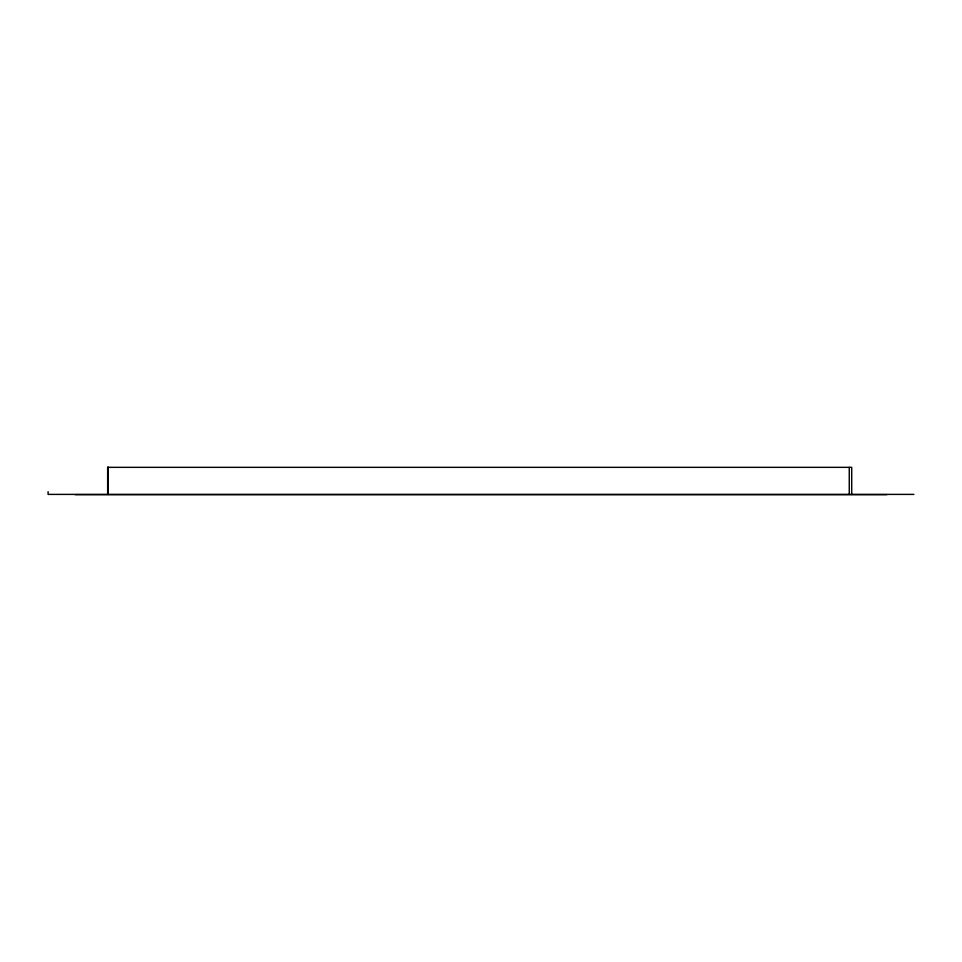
<?xml version="1.0" encoding="UTF-8"?>
<svg xmlns="http://www.w3.org/2000/svg" width="962" height="962" viewBox="0 0 962 962"><rect width="100%" height="100%" fill="white"/><g stroke="black" fill="none" stroke-linecap="round" stroke-linejoin="round"><path stroke-width="1.44" d="M913.9 494.396L48.1 494.396L48.1 491.69M75.156 494.66L886.844 494.66M851.707 494.396L851.707 467.34L107.648 467.34L107.648 494.396M849.254 467.34L849.254 494.396M108.165 467.34L108.165 494.396M108.105 467.34L108.105 494.396M107.888 467.34L107.888 494.396"/></g></svg>
